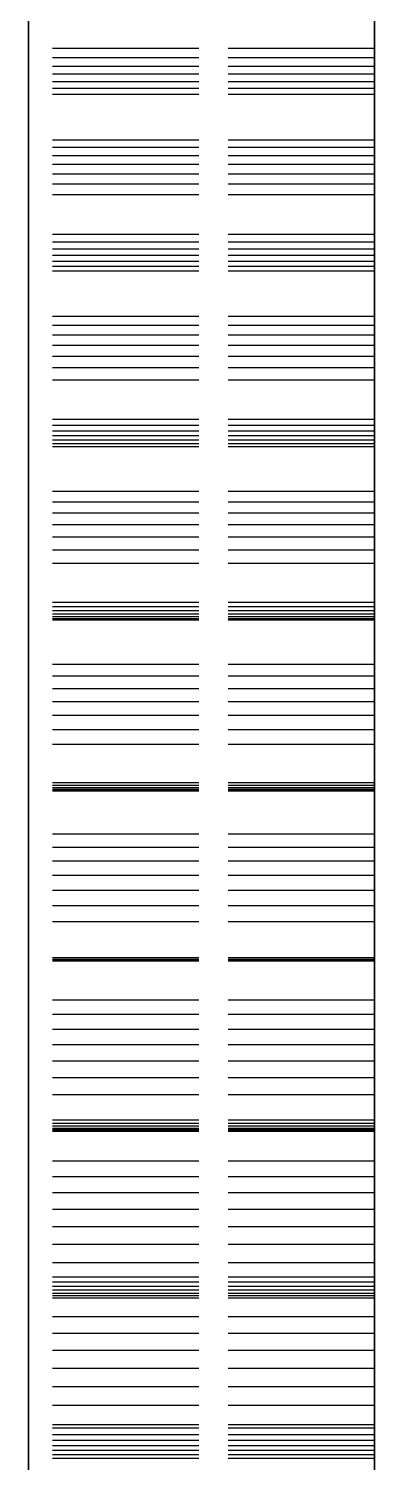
# Model space of a CAD drawing. Header units: millimetres. Extents: x -25 to 114, y -47 to 61.
# Drawn here: x 50.62 to 53.62, y -12.43 to 0 of the extents above; entities that cross this region are included whole.
import ezdxf

# ---------------------------------------------------------------- set-up
doc = ezdxf.new("R2010")
doc.units = ezdxf.units.MM
doc.linetypes.add('DASHED', pattern=[1.524, 1.27, -0.254])
doc.layers.add('HIDDEN', color=8, linetype='DASHED')
doc.layers.add('VISIBLE', color=7, linetype='CONTINUOUS')

msp = doc.modelspace()

# ---------------------------------------------------------------- linework, layer by layer
at = {"layer": 'HIDDEN'}
for points in [[(50.625, 0.39087), (50.625, -0.39087), (50.625, -1.17262), (50.625, -1.95437), (50.625, -2.73611), (50.625, -3.51786), (50.625, -4.2996), (50.625, -5.08135), (50.625, -5.8631), (50.625, -6.64484), (50.625, -7.42659), (50.625, -8.20833), (50.625, -8.99008), (50.625, -9.77183), (50.625, -10.55357), (50.625, -11.33532), (50.625, -12.11706), (50.625, -12.89881)], [(53.625, 0.39087), (53.625, -0.39087), (53.625, -1.17262), (53.625, -1.95437), (53.625, -2.73611), (53.625, -3.51786), (53.625, -4.2996), (53.625, -5.08135), (53.625, -5.8631), (53.625, -6.64484), (53.625, -7.42659), (53.625, -8.20833), (53.625, -8.99008), (53.625, -9.77183), (53.625, -10.55357), (53.625, -11.33532), (53.625, -12.11706), (53.625, -12.89881)], [(50.625, -0.17306), (50.625, 0.17306)], [(50.625, 0.17306), (50.625, -0.17306)], [(53.625, -0.17306), (53.625, 0.17306)], [(53.625, 0.17306), (53.625, -0.17306)], [(50.625, -0.2523), (50.625, -0.17306)], [(50.625, -0.17306), (50.625, -0.2523)], [(53.625, -0.17306), (50.625, -0.17306)], [(53.625, -0.17306), (50.625, -0.17306)], [(53.625, -0.2523), (53.625, -0.17306)], [(53.625, -0.17306), (53.625, -0.2523)], [(50.625, -0.32661), (50.625, -0.2523)], [(50.625, -0.2523), (50.625, -0.32661)], [(53.625, -0.2523), (50.625, -0.2523)], [(53.625, -0.2523), (50.625, -0.2523)], [(50.625, -0.39579), (50.625, -0.32661)], [(50.625, -0.32661), (50.625, -0.39579)], [(53.625, -0.32661), (50.625, -0.32661)], [(53.625, -0.32661), (50.625, -0.32661)], [(53.625, -0.32661), (53.625, -0.2523)], [(53.625, -0.2523), (53.625, -0.32661)], [(53.625, -0.39579), (53.625, -0.32661)], [(53.625, -0.32661), (53.625, -0.39579)], [(50.625, -0.45962), (50.625, -0.39579)], [(50.625, -0.39579), (50.625, -0.45962)], [(53.625, -0.39579), (50.625, -0.39579)], [(53.625, -0.39579), (50.625, -0.39579)], [(50.625, -0.51782), (50.625, -0.45962)], [(50.625, -0.45962), (50.625, -0.51782)], [(53.625, -0.45962), (50.625, -0.45962)], [(53.625, -0.45962), (50.625, -0.45962)], [(53.625, -0.45962), (53.625, -0.39579)], [(53.625, -0.39579), (53.625, -0.45962)], [(53.625, -0.51782), (53.625, -0.45962)], [(53.625, -0.45962), (53.625, -0.51782)], [(50.625, -0.57001), (50.625, -0.51782)], [(50.625, -0.51782), (50.625, -0.57001)], [(53.625, -0.51782), (50.625, -0.51782)], [(53.625, -0.51782), (50.625, -0.51782)], [(50.625, -0.57001), (50.625, -0.9655)], [(50.625, -0.9655), (50.625, -0.57001)], [(53.625, -0.57001), (50.625, -0.57001)], [(53.625, -0.57001), (50.625, -0.57001)], [(53.625, -0.57001), (53.625, -0.51782)], [(53.625, -0.51782), (53.625, -0.57001)], [(53.625, -0.57001), (53.625, -0.9655)], [(53.625, -0.9655), (53.625, -0.57001)], [(50.625, -0.9655), (50.625, -1.03074)], [(50.625, -1.03074), (50.625, -0.9655)], [(53.625, -0.9655), (50.625, -0.9655)], [(53.625, -0.9655), (50.625, -0.9655)], [(53.625, -0.9655), (53.625, -1.03074)], [(53.625, -1.03074), (53.625, -0.9655)], [(50.625, -1.03074), (50.625, -1.10197)], [(50.625, -1.10197), (50.625, -1.03074)], [(53.625, -1.03074), (50.625, -1.03074)], [(53.625, -1.03074), (50.625, -1.03074)], [(50.625, -1.10197), (50.625, -1.17881)], [(50.625, -1.17881), (50.625, -1.10197)], [(53.625, -1.10197), (50.625, -1.10197)], [(53.625, -1.10197), (50.625, -1.10197)], [(53.625, -1.03074), (53.625, -1.10197)], [(53.625, -1.10197), (53.625, -1.03074)], [(53.625, -1.10197), (53.625, -1.17881)], [(53.625, -1.17881), (53.625, -1.10197)], [(50.625, -1.17881), (50.625, -1.26098)], [(50.625, -1.26098), (50.625, -1.17881)], [(53.625, -1.17881), (50.625, -1.17881)], [(53.625, -1.17881), (50.625, -1.17881)], [(53.625, -1.17881), (53.625, -1.26098)], [(53.625, -1.26098), (53.625, -1.17881)], [(50.625, -1.26098), (50.625, -1.34825)], [(50.625, -1.34825), (50.625, -1.26098)], [(53.625, -1.26098), (50.625, -1.26098)], [(53.625, -1.26098), (50.625, -1.26098)], [(50.625, -1.34825), (50.625, -1.44044)], [(50.625, -1.44044), (50.625, -1.34825)], [(53.625, -1.34825), (50.625, -1.34825)], [(53.625, -1.34825), (50.625, -1.34825)], [(53.625, -1.26098), (53.625, -1.34825)], [(53.625, -1.34825), (53.625, -1.26098)], [(53.625, -1.34825), (53.625, -1.44044)], [(53.625, -1.44044), (53.625, -1.34825)], [(50.625, -1.44044), (50.625, -1.78571)], [(50.625, -1.78571), (50.625, -1.44044)], [(53.625, -1.44044), (50.625, -1.44044)], [(53.625, -1.44044), (50.625, -1.44044)], [(53.625, -1.44044), (53.625, -1.78571)], [(53.625, -1.78571), (53.625, -1.44044)], [(50.625, -1.78571), (50.625, -1.85163)], [(50.625, -1.85163), (50.625, -1.78571)], [(53.625, -1.78571), (50.625, -1.78571)], [(53.625, -1.78571), (50.625, -1.78571)], [(50.625, -1.85163), (50.625, -1.91261)], [(50.625, -1.91261), (50.625, -1.85163)], [(53.625, -1.85163), (50.625, -1.85163)], [(53.625, -1.85163), (50.625, -1.85163)], [(53.625, -1.78571), (53.625, -1.85163)], [(53.625, -1.85163), (53.625, -1.78571)], [(53.625, -1.85163), (53.625, -1.91261)], [(53.625, -1.91261), (53.625, -1.85163)], [(50.625, -1.91261), (50.625, -1.96847)], [(50.625, -1.96847), (50.625, -1.91261)], [(53.625, -1.91261), (50.625, -1.91261)], [(53.625, -1.91261), (50.625, -1.91261)], [(50.625, -1.96847), (50.625, -2.01897)], [(50.625, -2.01897), (50.625, -1.96847)], [(53.625, -1.96847), (50.625, -1.96847)], [(53.625, -1.96847), (50.625, -1.96847)], [(53.625, -1.91261), (53.625, -1.96847)], [(53.625, -1.96847), (53.625, -1.91261)], [(53.625, -1.96847), (53.625, -2.01897)], [(53.625, -2.01897), (53.625, -1.96847)], [(50.625, -2.01897), (50.625, -2.06386)], [(50.625, -2.06386), (50.625, -2.01897)], [(53.625, -2.01897), (50.625, -2.01897)], [(53.625, -2.01897), (50.625, -2.01897)], [(50.625, -2.06386), (50.625, -2.10275)], [(50.625, -2.10275), (50.625, -2.06386)], [(53.625, -2.06386), (50.625, -2.06386)], [(53.625, -2.06386), (50.625, -2.06386)], [(50.625, -2.10275), (50.625, -2.49631)], [(50.625, -2.49631), (50.625, -2.10275)], [(53.625, -2.10275), (50.625, -2.10275)], [(53.625, -2.10275), (50.625, -2.10275)], [(53.625, -2.01897), (53.625, -2.06386)], [(53.625, -2.06386), (53.625, -2.01897)], [(53.625, -2.06386), (53.625, -2.10275)], [(53.625, -2.10275), (53.625, -2.06386)], [(53.625, -2.10275), (53.625, -2.49631)], [(53.625, -2.49631), (53.625, -2.10275)], [(50.625, -2.49631), (50.625, -2.57428)], [(50.625, -2.57428), (50.625, -2.49631)], [(53.625, -2.49631), (50.625, -2.49631)], [(53.625, -2.49631), (50.625, -2.49631)], [(50.625, -2.57428), (50.625, -2.65819)], [(50.625, -2.65819), (50.625, -2.57428)], [(53.625, -2.57428), (50.625, -2.57428)], [(53.625, -2.57428), (50.625, -2.57428)], [(53.625, -2.49631), (53.625, -2.57428)], [(53.625, -2.57428), (53.625, -2.49631)], [(53.625, -2.57428), (53.625, -2.65819)], [(53.625, -2.65819), (53.625, -2.57428)], [(50.625, -2.65819), (50.625, -2.74767)], [(50.625, -2.74767), (50.625, -2.65819)], [(53.625, -2.65819), (50.625, -2.65819)], [(53.625, -2.65819), (50.625, -2.65819)], [(53.625, -2.65819), (53.625, -2.74767)], [(53.625, -2.74767), (53.625, -2.65819)], [(50.625, -2.74767), (50.625, -2.84243)], [(50.625, -2.84243), (50.625, -2.74767)], [(53.625, -2.74767), (50.625, -2.74767)], [(53.625, -2.74767), (50.625, -2.74767)], [(50.625, -2.84243), (50.625, -2.94224)], [(50.625, -2.94224), (50.625, -2.84243)], [(53.625, -2.84243), (50.625, -2.84243)], [(53.625, -2.84243), (50.625, -2.84243)], [(53.625, -2.74767), (53.625, -2.84243)], [(53.625, -2.84243), (53.625, -2.74767)], [(53.625, -2.84243), (53.625, -2.94224)], [(53.625, -2.94224), (53.625, -2.84243)], [(50.625, -2.94224), (50.625, -3.04691)], [(50.625, -3.04691), (50.625, -2.94224)], [(53.625, -2.94224), (50.625, -2.94224)], [(53.625, -2.94224), (50.625, -2.94224)], [(53.625, -2.94224), (53.625, -3.04691)], [(53.625, -3.04691), (53.625, -2.94224)], [(50.625, -3.04691), (50.625, -3.38966)], [(50.625, -3.38966), (50.625, -3.04691)], [(53.625, -3.04691), (50.625, -3.04691)], [(53.625, -3.04691), (50.625, -3.04691)], [(53.625, -3.04691), (53.625, -3.38966)], [(53.625, -3.38966), (53.625, -3.04691)], [(50.625, -3.38966), (50.625, -3.44194)], [(50.625, -3.44194), (50.625, -3.38966)], [(53.625, -3.38966), (50.625, -3.38966)], [(53.625, -3.38966), (50.625, -3.38966)], [(50.625, -3.44194), (50.625, -3.48929)], [(50.625, -3.48929), (50.625, -3.44194)], [(53.625, -3.44194), (50.625, -3.44194)], [(53.625, -3.44194), (50.625, -3.44194)], [(53.625, -3.38966), (53.625, -3.44194)], [(53.625, -3.44194), (53.625, -3.38966)], [(53.625, -3.44194), (53.625, -3.48929)], [(53.625, -3.48929), (53.625, -3.44194)], [(50.625, -3.48929), (50.625, -3.53155)], [(50.625, -3.53155), (50.625, -3.48929)], [(53.625, -3.48929), (50.625, -3.48929)], [(53.625, -3.48929), (50.625, -3.48929)], [(50.625, -3.53155), (50.625, -3.56849)], [(50.625, -3.56849), (50.625, -3.53155)], [(53.625, -3.53155), (50.625, -3.53155)], [(53.625, -3.53155), (50.625, -3.53155)], [(50.625, -3.56849), (50.625, -3.59984)], [(50.625, -3.59984), (50.625, -3.56849)], [(53.625, -3.56849), (50.625, -3.56849)], [(53.625, -3.56849), (50.625, -3.56849)], [(50.625, -3.59984), (50.625, -3.62525)], [(50.625, -3.62525), (50.625, -3.59984)], [(53.625, -3.59984), (50.625, -3.59984)], [(53.625, -3.59984), (50.625, -3.59984)], [(53.625, -3.48929), (53.625, -3.53155)], [(53.625, -3.53155), (53.625, -3.48929)], [(53.625, -3.53155), (53.625, -3.56849)], [(53.625, -3.56849), (53.625, -3.53155)], [(53.625, -3.56849), (53.625, -3.59984)], [(53.625, -3.59984), (53.625, -3.56849)], [(53.625, -3.59984), (53.625, -3.62525)], [(53.625, -3.62525), (53.625, -3.59984)], [(50.625, -3.62525), (50.625, -4.01496)], [(50.625, -4.01496), (50.625, -3.62525)], [(53.625, -3.62525), (50.625, -3.62525)], [(53.625, -3.62525), (50.625, -3.62525)], [(53.625, -3.62525), (53.625, -4.01496)], [(53.625, -4.01496), (53.625, -3.62525)], [(50.625, -4.01496), (50.625, -4.10528)], [(50.625, -4.10528), (50.625, -4.01496)], [(53.625, -4.01496), (50.625, -4.01496)], [(53.625, -4.01496), (50.625, -4.01496)], [(53.625, -4.01496), (53.625, -4.10528)], [(53.625, -4.10528), (53.625, -4.01496)], [(50.625, -4.10528), (50.625, -4.20146)], [(50.625, -4.20146), (50.625, -4.10528)], [(53.625, -4.10528), (50.625, -4.10528)], [(53.625, -4.10528), (50.625, -4.10528)], [(50.625, -4.20146), (50.625, -4.30314)], [(50.625, -4.30314), (50.625, -4.20146)], [(53.625, -4.20146), (50.625, -4.20146)], [(53.625, -4.20146), (50.625, -4.20146)], [(53.625, -4.10528), (53.625, -4.20146)], [(53.625, -4.20146), (53.625, -4.10528)], [(53.625, -4.20146), (53.625, -4.30314)], [(53.625, -4.30314), (53.625, -4.20146)], [(50.625, -4.30314), (50.625, -4.41003)], [(50.625, -4.41003), (50.625, -4.30314)], [(53.625, -4.30314), (50.625, -4.30314)], [(53.625, -4.30314), (50.625, -4.30314)], [(53.625, -4.30314), (53.625, -4.41003)], [(53.625, -4.41003), (53.625, -4.30314)], [(50.625, -4.41003), (50.625, -4.5219)], [(50.625, -4.5219), (50.625, -4.41003)], [(53.625, -4.41003), (50.625, -4.41003)], [(53.625, -4.41003), (50.625, -4.41003)], [(53.625, -4.41003), (53.625, -4.5219)], [(53.625, -4.5219), (53.625, -4.41003)], [(50.625, -4.5219), (50.625, -4.63855)], [(50.625, -4.63855), (50.625, -4.5219)], [(53.625, -4.5219), (50.625, -4.5219)], [(53.625, -4.5219), (50.625, -4.5219)], [(53.625, -4.5219), (53.625, -4.63855)], [(53.625, -4.63855), (53.625, -4.5219)], [(50.625, -4.63855), (50.625, -4.9771)], [(50.625, -4.9771), (50.625, -4.63855)], [(53.625, -4.63855), (50.625, -4.63855)], [(53.625, -4.63855), (50.625, -4.63855)], [(53.625, -4.63855), (53.625, -4.9771)], [(53.625, -4.9771), (53.625, -4.63855)], [(50.625, -4.9771), (50.625, -5.01547)], [(50.625, -5.01547), (50.625, -4.9771)], [(53.625, -4.9771), (50.625, -4.9771)], [(53.625, -4.9771), (50.625, -4.9771)], [(50.625, -5.01547), (50.625, -5.04897)], [(50.625, -5.04897), (50.625, -5.01547)], [(53.625, -5.01547), (50.625, -5.01547)], [(53.625, -5.01547), (50.625, -5.01547)], [(50.625, -5.04897), (50.625, -5.07743)], [(50.625, -5.07743), (50.625, -5.04897)], [(53.625, -5.04897), (50.625, -5.04897)], [(53.625, -5.04897), (50.625, -5.04897)], [(50.625, -5.07743), (50.625, -5.10062)], [(50.625, -5.10062), (50.625, -5.07743)], [(53.625, -5.07743), (50.625, -5.07743)], [(53.625, -5.07743), (50.625, -5.07743)], [(53.625, -4.9771), (53.625, -5.01547)], [(53.625, -5.01547), (53.625, -4.9771)], [(53.625, -5.01547), (53.625, -5.04897)], [(53.625, -5.04897), (53.625, -5.01547)], [(53.625, -5.04897), (53.625, -5.07743)], [(53.625, -5.07743), (53.625, -5.04897)], [(53.625, -5.07743), (53.625, -5.10062)], [(53.625, -5.10062), (53.625, -5.07743)], [(50.625, -5.10062), (50.625, -5.11829)], [(50.625, -5.11829), (50.625, -5.10062)], [(53.625, -5.10062), (50.625, -5.10062)], [(53.625, -5.10062), (50.625, -5.10062)], [(50.625, -5.11829), (50.625, -5.13008)], [(50.625, -5.13008), (50.625, -5.11829)], [(53.625, -5.11829), (50.625, -5.11829)], [(53.625, -5.11829), (50.625, -5.11829)], [(50.625, -5.13008), (50.625, -5.51405)], [(50.625, -5.51405), (50.625, -5.13008)], [(53.625, -5.13008), (50.625, -5.13008)], [(53.625, -5.13008), (50.625, -5.13008)], [(53.625, -5.10062), (53.625, -5.11829)], [(53.625, -5.11829), (53.625, -5.10062)], [(53.625, -5.11829), (53.625, -5.13008)], [(53.625, -5.13008), (53.625, -5.11829)], [(53.625, -5.13008), (53.625, -5.51405)], [(53.625, -5.51405), (53.625, -5.13008)], [(50.625, -5.51405), (50.625, -5.61628)], [(50.625, -5.61628), (50.625, -5.51405)], [(53.625, -5.51405), (50.625, -5.51405)], [(53.625, -5.51405), (50.625, -5.51405)], [(53.625, -5.51405), (53.625, -5.61628)], [(53.625, -5.61628), (53.625, -5.51405)], [(50.625, -5.61628), (50.625, -5.72427)], [(50.625, -5.72427), (50.625, -5.61628)], [(53.625, -5.61628), (50.625, -5.61628)], [(53.625, -5.61628), (50.625, -5.61628)], [(53.625, -5.61628), (53.625, -5.72427)], [(53.625, -5.72427), (53.625, -5.61628)], [(50.625, -5.72427), (50.625, -5.83765)], [(50.625, -5.83765), (50.625, -5.72427)], [(53.625, -5.72427), (50.625, -5.72427)], [(53.625, -5.72427), (50.625, -5.72427)], [(50.625, -5.83765), (50.625, -5.95615)], [(50.625, -5.95615), (50.625, -5.83765)], [(53.625, -5.83765), (50.625, -5.83765)], [(53.625, -5.83765), (50.625, -5.83765)], [(53.625, -5.72427), (53.625, -5.83765)], [(53.625, -5.83765), (53.625, -5.72427)], [(53.625, -5.83765), (53.625, -5.95615)], [(53.625, -5.95615), (53.625, -5.83765)], [(50.625, -5.95615), (50.625, -6.07952)], [(50.625, -6.07952), (50.625, -5.95615)], [(53.625, -5.95615), (50.625, -5.95615)], [(53.625, -5.95615), (50.625, -5.95615)], [(53.625, -5.95615), (53.625, -6.07952)], [(53.625, -6.07952), (53.625, -5.95615)], [(50.625, -6.07952), (50.625, -6.20758)], [(50.625, -6.20758), (50.625, -6.07952)], [(53.625, -6.07952), (50.625, -6.07952)], [(53.625, -6.07952), (50.625, -6.07952)], [(53.625, -6.07952), (53.625, -6.20758)], [(53.625, -6.20758), (53.625, -6.07952)], [(50.625, -6.20758), (50.625, -6.54029)], [(50.625, -6.54029), (50.625, -6.20758)], [(53.625, -6.20758), (50.625, -6.20758)], [(53.625, -6.20758), (50.625, -6.20758)], [(53.625, -6.20758), (53.625, -6.54029)], [(53.625, -6.54029), (53.625, -6.20758)], [(50.625, -6.54029), (50.625, -6.56458)], [(50.625, -6.56458), (50.625, -6.54029)], [(53.625, -6.54029), (50.625, -6.54029)], [(53.625, -6.54029), (50.625, -6.54029)], [(50.625, -6.56458), (50.625, -6.58406)], [(50.625, -6.58406), (50.625, -6.56458)], [(53.625, -6.56458), (50.625, -6.56458)], [(53.625, -6.56458), (50.625, -6.56458)], [(50.625, -6.58406), (50.625, -6.59857)], [(50.625, -6.59857), (50.625, -6.58406)], [(53.625, -6.58406), (50.625, -6.58406)], [(53.625, -6.58406), (50.625, -6.58406)], [(53.625, -6.54029), (53.625, -6.56458)], [(53.625, -6.56458), (53.625, -6.54029)], [(53.625, -6.56458), (53.625, -6.58406)], [(53.625, -6.58406), (53.625, -6.56458)], [(53.625, -6.58406), (53.625, -6.59857)], [(53.625, -6.59857), (53.625, -6.58406)], [(50.625, -6.59857), (50.625, -6.6079)], [(50.625, -6.6079), (50.625, -6.59857)], [(53.625, -6.59857), (50.625, -6.59857)], [(53.625, -6.59857), (50.625, -6.59857)], [(50.625, -6.6079), (50.625, -6.6118)], [(50.625, -6.6118), (50.625, -6.6079)], [(53.625, -6.6079), (50.625, -6.6079)], [(53.625, -6.6079), (50.625, -6.6079)], [(50.625, -6.6118), (50.625, -6.60992)], [(50.625, -6.60992), (50.625, -6.98628)], [(50.625, -6.98628), (50.625, -6.60992)], [(50.625, -6.60992), (50.625, -6.6118)], [(53.625, -6.60992), (50.625, -6.60992)], [(53.625, -6.60992), (50.625, -6.60992)], [(53.625, -6.6118), (50.625, -6.6118)], [(53.625, -6.6118), (50.625, -6.6118)], [(53.625, -6.59857), (53.625, -6.6079)], [(53.625, -6.6079), (53.625, -6.59857)], [(53.625, -6.6079), (53.625, -6.6118)], [(53.625, -6.6118), (53.625, -6.6079)], [(53.625, -6.6118), (53.625, -6.60992)], [(53.625, -6.60992), (53.625, -6.98628)], [(53.625, -6.98628), (53.625, -6.60992)], [(53.625, -6.60992), (53.625, -6.6118)], [(50.625, -6.98628), (50.625, -7.09992)], [(50.625, -7.09992), (50.625, -6.98628)], [(53.625, -6.98628), (50.625, -6.98628)], [(53.625, -6.98628), (50.625, -6.98628)], [(53.625, -6.98628), (53.625, -7.09992)], [(53.625, -7.09992), (53.625, -6.98628)], [(50.625, -7.09992), (50.625, -7.21918)], [(50.625, -7.21918), (50.625, -7.09992)], [(53.625, -7.09992), (50.625, -7.09992)], [(53.625, -7.09992), (50.625, -7.09992)], [(53.625, -7.09992), (53.625, -7.21918)], [(53.625, -7.21918), (53.625, -7.09992)], [(50.625, -7.21918), (50.625, -7.34372)], [(50.625, -7.34372), (50.625, -7.21918)], [(53.625, -7.21918), (50.625, -7.21918)], [(53.625, -7.21918), (50.625, -7.21918)], [(53.625, -7.21918), (53.625, -7.34372)], [(53.625, -7.34372), (53.625, -7.21918)], [(50.625, -7.34372), (50.625, -7.47324)], [(50.625, -7.47324), (50.625, -7.34372)], [(53.625, -7.34372), (50.625, -7.34372)], [(53.625, -7.34372), (50.625, -7.34372)], [(53.625, -7.34372), (53.625, -7.47324)], [(53.625, -7.47324), (53.625, -7.34372)], [(50.625, -7.47324), (50.625, -7.60753)], [(50.625, -7.60753), (50.625, -7.47324)], [(53.625, -7.47324), (50.625, -7.47324)], [(53.625, -7.47324), (50.625, -7.47324)], [(53.625, -7.47324), (53.625, -7.60753)], [(53.625, -7.60753), (53.625, -7.47324)], [(50.625, -7.60753), (50.625, -7.74637)], [(50.625, -7.74637), (50.625, -7.60753)], [(53.625, -7.60753), (50.625, -7.60753)], [(53.625, -7.60753), (50.625, -7.60753)], [(53.625, -7.60753), (53.625, -7.74637)], [(53.625, -7.74637), (53.625, -7.60753)], [(50.625, -7.74637), (50.625, -8.07161)], [(50.625, -8.07161), (50.625, -7.74637)], [(53.625, -7.74637), (50.625, -7.74637)], [(53.625, -7.74637), (50.625, -7.74637)], [(53.625, -7.74637), (53.625, -8.07161)], [(53.625, -8.07161), (53.625, -7.74637)], [(50.625, -8.07309), (50.625, -8.05755)], [(50.625, -8.05755), (50.625, -8.42447)], [(50.625, -8.42447), (50.625, -8.05755)], [(50.625, -8.05755), (50.625, -8.07309)], [(53.625, -8.05755), (50.625, -8.05755)], [(53.625, -8.05755), (50.625, -8.05755)], [(50.625, -8.07161), (50.625, -8.0817)], [(50.625, -8.0817), (50.625, -8.07161)], [(53.625, -8.07161), (50.625, -8.07161)], [(53.625, -8.07161), (50.625, -8.07161)], [(50.625, -8.08299), (50.625, -8.07309)], [(50.625, -8.07309), (50.625, -8.08299)], [(53.625, -8.07309), (50.625, -8.07309)], [(53.625, -8.07309), (50.625, -8.07309)], [(53.625, -8.07309), (53.625, -8.05755)], [(53.625, -8.05755), (53.625, -8.42447)], [(53.625, -8.42447), (53.625, -8.05755)], [(53.625, -8.05755), (53.625, -8.07309)], [(53.625, -8.07161), (53.625, -8.0817)], [(53.625, -8.0817), (53.625, -8.07161)], [(53.625, -8.08299), (53.625, -8.07309)], [(53.625, -8.07309), (53.625, -8.08299)], [(50.625, -8.0817), (50.625, -8.08707)], [(50.625, -8.08707), (50.625, -8.0817)], [(53.625, -8.0817), (50.625, -8.0817)], [(53.625, -8.0817), (50.625, -8.0817)], [(50.625, -8.08756), (50.625, -8.08299)], [(50.625, -8.08299), (50.625, -8.08756)], [(53.625, -8.08299), (50.625, -8.08299)], [(53.625, -8.08299), (50.625, -8.08299)], [(50.625, -8.08707), (50.625, -8.08756)], [(50.625, -8.08756), (50.625, -8.08707)], [(53.625, -8.08707), (50.625, -8.08707)], [(53.625, -8.08707), (50.625, -8.08707)], [(53.625, -8.08756), (50.625, -8.08756)], [(53.625, -8.08756), (50.625, -8.08756)], [(53.625, -8.0817), (53.625, -8.08707)], [(53.625, -8.08707), (53.625, -8.0817)], [(53.625, -8.08756), (53.625, -8.08299)], [(53.625, -8.08299), (53.625, -8.08756)], [(53.625, -8.08707), (53.625, -8.08756)], [(53.625, -8.08756), (53.625, -8.08707)], [(50.625, -8.42447), (50.625, -8.54896)], [(50.625, -8.54896), (50.625, -8.42447)], [(53.625, -8.42447), (50.625, -8.42447)], [(53.625, -8.42447), (50.625, -8.42447)], [(53.625, -8.42447), (53.625, -8.54896)], [(53.625, -8.54896), (53.625, -8.42447)], [(50.625, -8.54896), (50.625, -8.67893)], [(50.625, -8.67893), (50.625, -8.54896)], [(53.625, -8.54896), (50.625, -8.54896)], [(53.625, -8.54896), (50.625, -8.54896)], [(53.625, -8.54896), (53.625, -8.67893)], [(53.625, -8.67893), (53.625, -8.54896)], [(50.625, -8.67893), (50.625, -8.81401)], [(50.625, -8.81401), (50.625, -8.67893)], [(53.625, -8.67893), (50.625, -8.67893)], [(53.625, -8.67893), (50.625, -8.67893)], [(53.625, -8.67893), (53.625, -8.81401)], [(53.625, -8.81401), (53.625, -8.67893)], [(50.625, -8.81401), (50.625, -8.95393)], [(50.625, -8.95393), (50.625, -8.81401)], [(53.625, -8.81401), (50.625, -8.81401)], [(53.625, -8.81401), (50.625, -8.81401)], [(53.625, -8.81401), (53.625, -8.95393)], [(53.625, -8.95393), (53.625, -8.81401)], [(50.625, -8.95393), (50.625, -9.09847)], [(50.625, -9.09847), (50.625, -8.95393)], [(53.625, -8.95393), (50.625, -8.95393)], [(53.625, -8.95393), (50.625, -8.95393)], [(53.625, -8.95393), (53.625, -9.09847)], [(53.625, -9.09847), (53.625, -8.95393)], [(50.625, -9.09847), (50.625, -9.24743)], [(50.625, -9.24743), (50.625, -9.09847)], [(53.625, -9.09847), (50.625, -9.09847)], [(53.625, -9.09847), (50.625, -9.09847)], [(53.625, -9.09847), (53.625, -9.24743)], [(53.625, -9.24743), (53.625, -9.09847)], [(50.625, -9.24743), (50.625, -9.56362)], [(50.625, -9.56362), (50.625, -9.24743)], [(53.625, -9.24743), (50.625, -9.24743)], [(53.625, -9.24743), (50.625, -9.24743)], [(53.625, -9.24743), (53.625, -9.56362)], [(53.625, -9.56362), (53.625, -9.24743)], [(50.625, -9.49506), (50.625, -9.46594)], [(50.625, -9.46594), (50.625, -9.82161)], [(50.625, -9.82161), (50.625, -9.46594)], [(50.625, -9.46594), (50.625, -9.49506)], [(53.625, -9.46594), (50.625, -9.46594)], [(53.625, -9.46594), (50.625, -9.46594)], [(50.625, -9.5187), (50.625, -9.49506)], [(50.625, -9.49506), (50.625, -9.5187)], [(53.625, -9.49506), (50.625, -9.49506)], [(53.625, -9.49506), (50.625, -9.49506)], [(50.625, -9.53716), (50.625, -9.5187)], [(50.625, -9.5187), (50.625, -9.53716)], [(53.625, -9.5187), (50.625, -9.5187)], [(53.625, -9.5187), (50.625, -9.5187)], [(50.625, -9.55068), (50.625, -9.53716)], [(50.625, -9.53716), (50.625, -9.55068)], [(53.625, -9.53716), (50.625, -9.53716)], [(53.625, -9.53716), (50.625, -9.53716)], [(50.625, -9.55945), (50.625, -9.55068)], [(50.625, -9.55068), (50.625, -9.55945)], [(53.625, -9.55068), (50.625, -9.55068)], [(53.625, -9.55068), (50.625, -9.55068)], [(50.625, -9.56362), (50.625, -9.55945)], [(50.625, -9.55945), (50.625, -9.56362)], [(53.625, -9.55945), (50.625, -9.55945)], [(53.625, -9.55945), (50.625, -9.55945)], [(53.625, -9.56362), (50.625, -9.56362)], [(53.625, -9.56362), (50.625, -9.56362)], [(53.625, -9.49506), (53.625, -9.46594)], [(53.625, -9.46594), (53.625, -9.82161)], [(53.625, -9.82161), (53.625, -9.46594)], [(53.625, -9.46594), (53.625, -9.49506)], [(53.625, -9.5187), (53.625, -9.49506)], [(53.625, -9.49506), (53.625, -9.5187)], [(53.625, -9.53716), (53.625, -9.5187)], [(53.625, -9.5187), (53.625, -9.53716)], [(53.625, -9.55068), (53.625, -9.53716)], [(53.625, -9.53716), (53.625, -9.55068)], [(53.625, -9.55945), (53.625, -9.55068)], [(53.625, -9.55068), (53.625, -9.55945)], [(53.625, -9.56362), (53.625, -9.55945)], [(53.625, -9.55945), (53.625, -9.56362)], [(50.625, -9.82161), (50.625, -9.95636)], [(50.625, -9.95636), (50.625, -9.82161)], [(53.625, -9.82161), (50.625, -9.82161)], [(53.625, -9.82161), (50.625, -9.82161)], [(53.625, -9.82161), (53.625, -9.95636)], [(53.625, -9.95636), (53.625, -9.82161)], [(50.625, -9.95636), (50.625, -10.09639)], [(50.625, -10.09639), (50.625, -9.95636)], [(53.625, -9.95636), (50.625, -9.95636)], [(53.625, -9.95636), (50.625, -9.95636)], [(53.625, -9.95636), (53.625, -10.09639)], [(53.625, -10.09639), (53.625, -9.95636)], [(50.625, -10.09639), (50.625, -10.24136)], [(50.625, -10.24136), (50.625, -10.09639)], [(53.625, -10.09639), (50.625, -10.09639)], [(53.625, -10.09639), (50.625, -10.09639)], [(53.625, -10.09639), (53.625, -10.24136)], [(53.625, -10.24136), (53.625, -10.09639)], [(50.625, -10.24136), (50.625, -10.391)], [(50.625, -10.391), (50.625, -10.24136)], [(53.625, -10.24136), (50.625, -10.24136)], [(53.625, -10.24136), (50.625, -10.24136)], [(53.625, -10.24136), (53.625, -10.391)], [(53.625, -10.391), (53.625, -10.24136)], [(50.625, -10.391), (50.625, -10.54508)], [(50.625, -10.54508), (50.625, -10.391)], [(53.625, -10.391), (50.625, -10.391)], [(53.625, -10.391), (50.625, -10.391)], [(53.625, -10.391), (53.625, -10.54508)], [(53.625, -10.54508), (53.625, -10.391)], [(50.625, -10.54508), (50.625, -10.70343)], [(50.625, -10.70343), (50.625, -10.54508)], [(53.625, -10.54508), (50.625, -10.54508)], [(53.625, -10.54508), (50.625, -10.54508)], [(53.625, -10.54508), (53.625, -10.70343)], [(53.625, -10.70343), (53.625, -10.54508)], [(50.625, -10.70343), (50.625, -11.00903)], [(50.625, -11.00903), (50.625, -10.70343)], [(53.625, -10.70343), (50.625, -10.70343)], [(53.625, -10.70343), (50.625, -10.70343)], [(53.625, -10.70343), (53.625, -11.00903)], [(53.625, -11.00903), (53.625, -10.70343)], [(50.625, -10.87077), (50.625, -10.8282)], [(50.625, -10.8282), (50.625, -11.17091)], [(50.625, -11.17091), (50.625, -10.8282)], [(50.625, -10.8282), (50.625, -10.87077)], [(53.625, -10.8282), (50.625, -10.8282)], [(53.625, -10.8282), (50.625, -10.8282)], [(50.625, -10.90803), (50.625, -10.87077)], [(50.625, -10.87077), (50.625, -10.90803)], [(53.625, -10.87077), (50.625, -10.87077)], [(53.625, -10.87077), (50.625, -10.87077)], [(50.625, -10.94028), (50.625, -10.90803)], [(50.625, -10.90803), (50.625, -10.94028)], [(53.625, -10.90803), (50.625, -10.90803)], [(53.625, -10.90803), (50.625, -10.90803)], [(50.625, -10.96776), (50.625, -10.94028)], [(50.625, -10.94028), (50.625, -10.96776)], [(53.625, -10.94028), (50.625, -10.94028)], [(53.625, -10.94028), (50.625, -10.94028)], [(53.625, -10.87077), (53.625, -10.8282)], [(53.625, -10.8282), (53.625, -11.17091)], [(53.625, -11.17091), (53.625, -10.8282)], [(53.625, -10.8282), (53.625, -10.87077)], [(53.625, -10.90803), (53.625, -10.87077)], [(53.625, -10.87077), (53.625, -10.90803)], [(53.625, -10.94028), (53.625, -10.90803)], [(53.625, -10.90803), (53.625, -10.94028)], [(53.625, -10.96776), (53.625, -10.94028)], [(53.625, -10.94028), (53.625, -10.96776)], [(50.625, -10.99062), (50.625, -10.96776)], [(50.625, -10.96776), (50.625, -10.99062)], [(53.625, -10.96776), (50.625, -10.96776)], [(53.625, -10.96776), (50.625, -10.96776)], [(50.625, -11.00903), (50.625, -10.99062)], [(50.625, -10.99062), (50.625, -11.00903)], [(53.625, -10.99062), (50.625, -10.99062)], [(53.625, -10.99062), (50.625, -10.99062)], [(53.625, -11.00903), (50.625, -11.00903)], [(53.625, -11.00903), (50.625, -11.00903)], [(53.625, -10.99062), (53.625, -10.96776)], [(53.625, -10.96776), (53.625, -10.99062)], [(53.625, -11.00903), (53.625, -10.99062)], [(53.625, -10.99062), (53.625, -11.00903)], [(50.625, -11.17091), (50.625, -11.31525)], [(50.625, -11.31525), (50.625, -11.17091)], [(53.625, -11.17091), (50.625, -11.17091)], [(53.625, -11.17091), (50.625, -11.17091)], [(53.625, -11.17091), (53.625, -11.31525)], [(53.625, -11.31525), (53.625, -11.17091)], [(50.625, -11.31525), (50.625, -11.46466)], [(50.625, -11.46466), (50.625, -11.31525)], [(53.625, -11.31525), (50.625, -11.31525)], [(53.625, -11.31525), (50.625, -11.31525)], [(53.625, -11.31525), (53.625, -11.46466)], [(53.625, -11.46466), (53.625, -11.31525)], [(50.625, -11.46466), (50.625, -11.61881)], [(50.625, -11.61881), (50.625, -11.46466)], [(53.625, -11.46466), (50.625, -11.46466)], [(53.625, -11.46466), (50.625, -11.46466)], [(53.625, -11.46466), (53.625, -11.61881)], [(53.625, -11.61881), (53.625, -11.46466)], [(50.625, -11.61881), (50.625, -11.77744)], [(50.625, -11.77744), (50.625, -11.61881)], [(53.625, -11.61881), (50.625, -11.61881)], [(53.625, -11.61881), (50.625, -11.61881)], [(53.625, -11.61881), (53.625, -11.77744)], [(53.625, -11.77744), (53.625, -11.61881)], [(50.625, -11.77744), (50.625, -11.94032)], [(50.625, -11.94032), (50.625, -11.77744)], [(53.625, -11.77744), (50.625, -11.77744)], [(53.625, -11.77744), (50.625, -11.77744)], [(53.625, -11.77744), (53.625, -11.94032)], [(53.625, -11.94032), (53.625, -11.77744)], [(50.625, -11.94032), (50.625, -12.10728)], [(50.625, -12.10728), (50.625, -11.94032)], [(53.625, -11.94032), (50.625, -11.94032)], [(53.625, -11.94032), (50.625, -11.94032)], [(53.625, -11.94032), (53.625, -12.10728)], [(53.625, -12.10728), (53.625, -11.94032)], [(50.625, -12.10728), (50.625, -12.4008)], [(50.625, -12.4008), (50.625, -12.10728)], [(53.625, -12.10728), (50.625, -12.10728)], [(53.625, -12.10728), (50.625, -12.10728)], [(50.625, -12.19352), (50.625, -12.13771)], [(50.625, -12.13771), (50.625, -12.46578)], [(50.625, -12.46578), (50.625, -12.13771)], [(50.625, -12.13771), (50.625, -12.19352)], [(53.625, -12.13771), (50.625, -12.13771)], [(53.625, -12.13771), (50.625, -12.13771)], [(53.625, -12.10728), (53.625, -12.4008)], [(53.625, -12.4008), (53.625, -12.10728)], [(53.625, -12.19352), (53.625, -12.13771)], [(53.625, -12.13771), (53.625, -12.46578)], [(53.625, -12.46578), (53.625, -12.13771)], [(53.625, -12.13771), (53.625, -12.19352)], [(50.625, -12.24422), (50.625, -12.19352)], [(50.625, -12.19352), (50.625, -12.24422)], [(53.625, -12.19352), (50.625, -12.19352)], [(53.625, -12.19352), (50.625, -12.19352)], [(50.625, -12.29011), (50.625, -12.24422)], [(50.625, -12.24422), (50.625, -12.29011)], [(53.625, -12.24422), (50.625, -12.24422)], [(53.625, -12.24422), (50.625, -12.24422)], [(50.625, -12.3314), (50.625, -12.29011)], [(50.625, -12.29011), (50.625, -12.3314)], [(53.625, -12.29011), (50.625, -12.29011)], [(53.625, -12.29011), (50.625, -12.29011)], [(53.625, -12.24422), (53.625, -12.19352)], [(53.625, -12.19352), (53.625, -12.24422)], [(53.625, -12.29011), (53.625, -12.24422)], [(53.625, -12.24422), (53.625, -12.29011)], [(53.625, -12.3314), (53.625, -12.29011)], [(53.625, -12.29011), (53.625, -12.3314)], [(50.625, -12.36825), (50.625, -12.3314)], [(50.625, -12.3314), (50.625, -12.36825)], [(53.625, -12.3314), (50.625, -12.3314)], [(53.625, -12.3314), (50.625, -12.3314)], [(50.625, -12.4008), (50.625, -12.36825)], [(50.625, -12.36825), (50.625, -12.4008)], [(53.625, -12.36825), (50.625, -12.36825)], [(53.625, -12.36825), (50.625, -12.36825)], [(53.625, -12.4008), (50.625, -12.4008)], [(53.625, -12.4008), (50.625, -12.4008)], [(53.625, -12.36825), (53.625, -12.3314)], [(53.625, -12.3314), (53.625, -12.36825)], [(53.625, -12.4008), (53.625, -12.36825)], [(53.625, -12.36825), (53.625, -12.4008)]]:
    msp.add_lwpolyline(points, dxfattribs=at)
at = {"layer": 'VISIBLE'}
for points in [[(50.625, -12.50794), (50.625, -12.11706), (50.625, -11.72619), (50.625, -11.33532), (50.625, -10.94444), (50.625, -10.55357), (50.625, -10.1627), (50.625, -9.77183), (50.625, -9.38095), (50.625, -8.99008), (50.625, -8.59921), (50.625, -8.20833), (50.625, -7.81746), (50.625, -7.42659), (50.625, -7.03571), (50.625, -6.64484), (50.625, -6.25397), (50.625, -5.8631), (50.625, -5.47222), (50.625, -5.08135), (50.625, -4.69048), (50.625, -4.2996), (50.625, -3.90873), (50.625, -3.51786), (50.625, -3.12698), (50.625, -2.73611), (50.625, -2.34524), (50.625, -1.95437), (50.625, -1.56349), (50.625, -1.17262), (50.625, -0.78175), (50.625, -0.39087), (50.625, 0)], [(53.625, -12.50794), (53.625, -12.11706), (53.625, -11.72619), (53.625, -11.33532), (53.625, -10.94444), (53.625, -10.55357), (53.625, -10.1627), (53.625, -9.77183), (53.625, -9.38095), (53.625, -8.99008), (53.625, -8.59921), (53.625, -8.20833), (53.625, -7.81746), (53.625, -7.42659), (53.625, -7.03571), (53.625, -6.64484), (53.625, -6.25397), (53.625, -5.8631), (53.625, -5.47222), (53.625, -5.08135), (53.625, -4.69048), (53.625, -4.2996), (53.625, -3.90873), (53.625, -3.51786), (53.625, -3.12698), (53.625, -2.73611), (53.625, -2.34524), (53.625, -1.95437), (53.625, -1.56349), (53.625, -1.17262), (53.625, -0.78175), (53.625, -0.39087), (53.625, 0)]]:
    msp.add_lwpolyline(points, dxfattribs=at)

doc.saveas('drawing.dxf')
